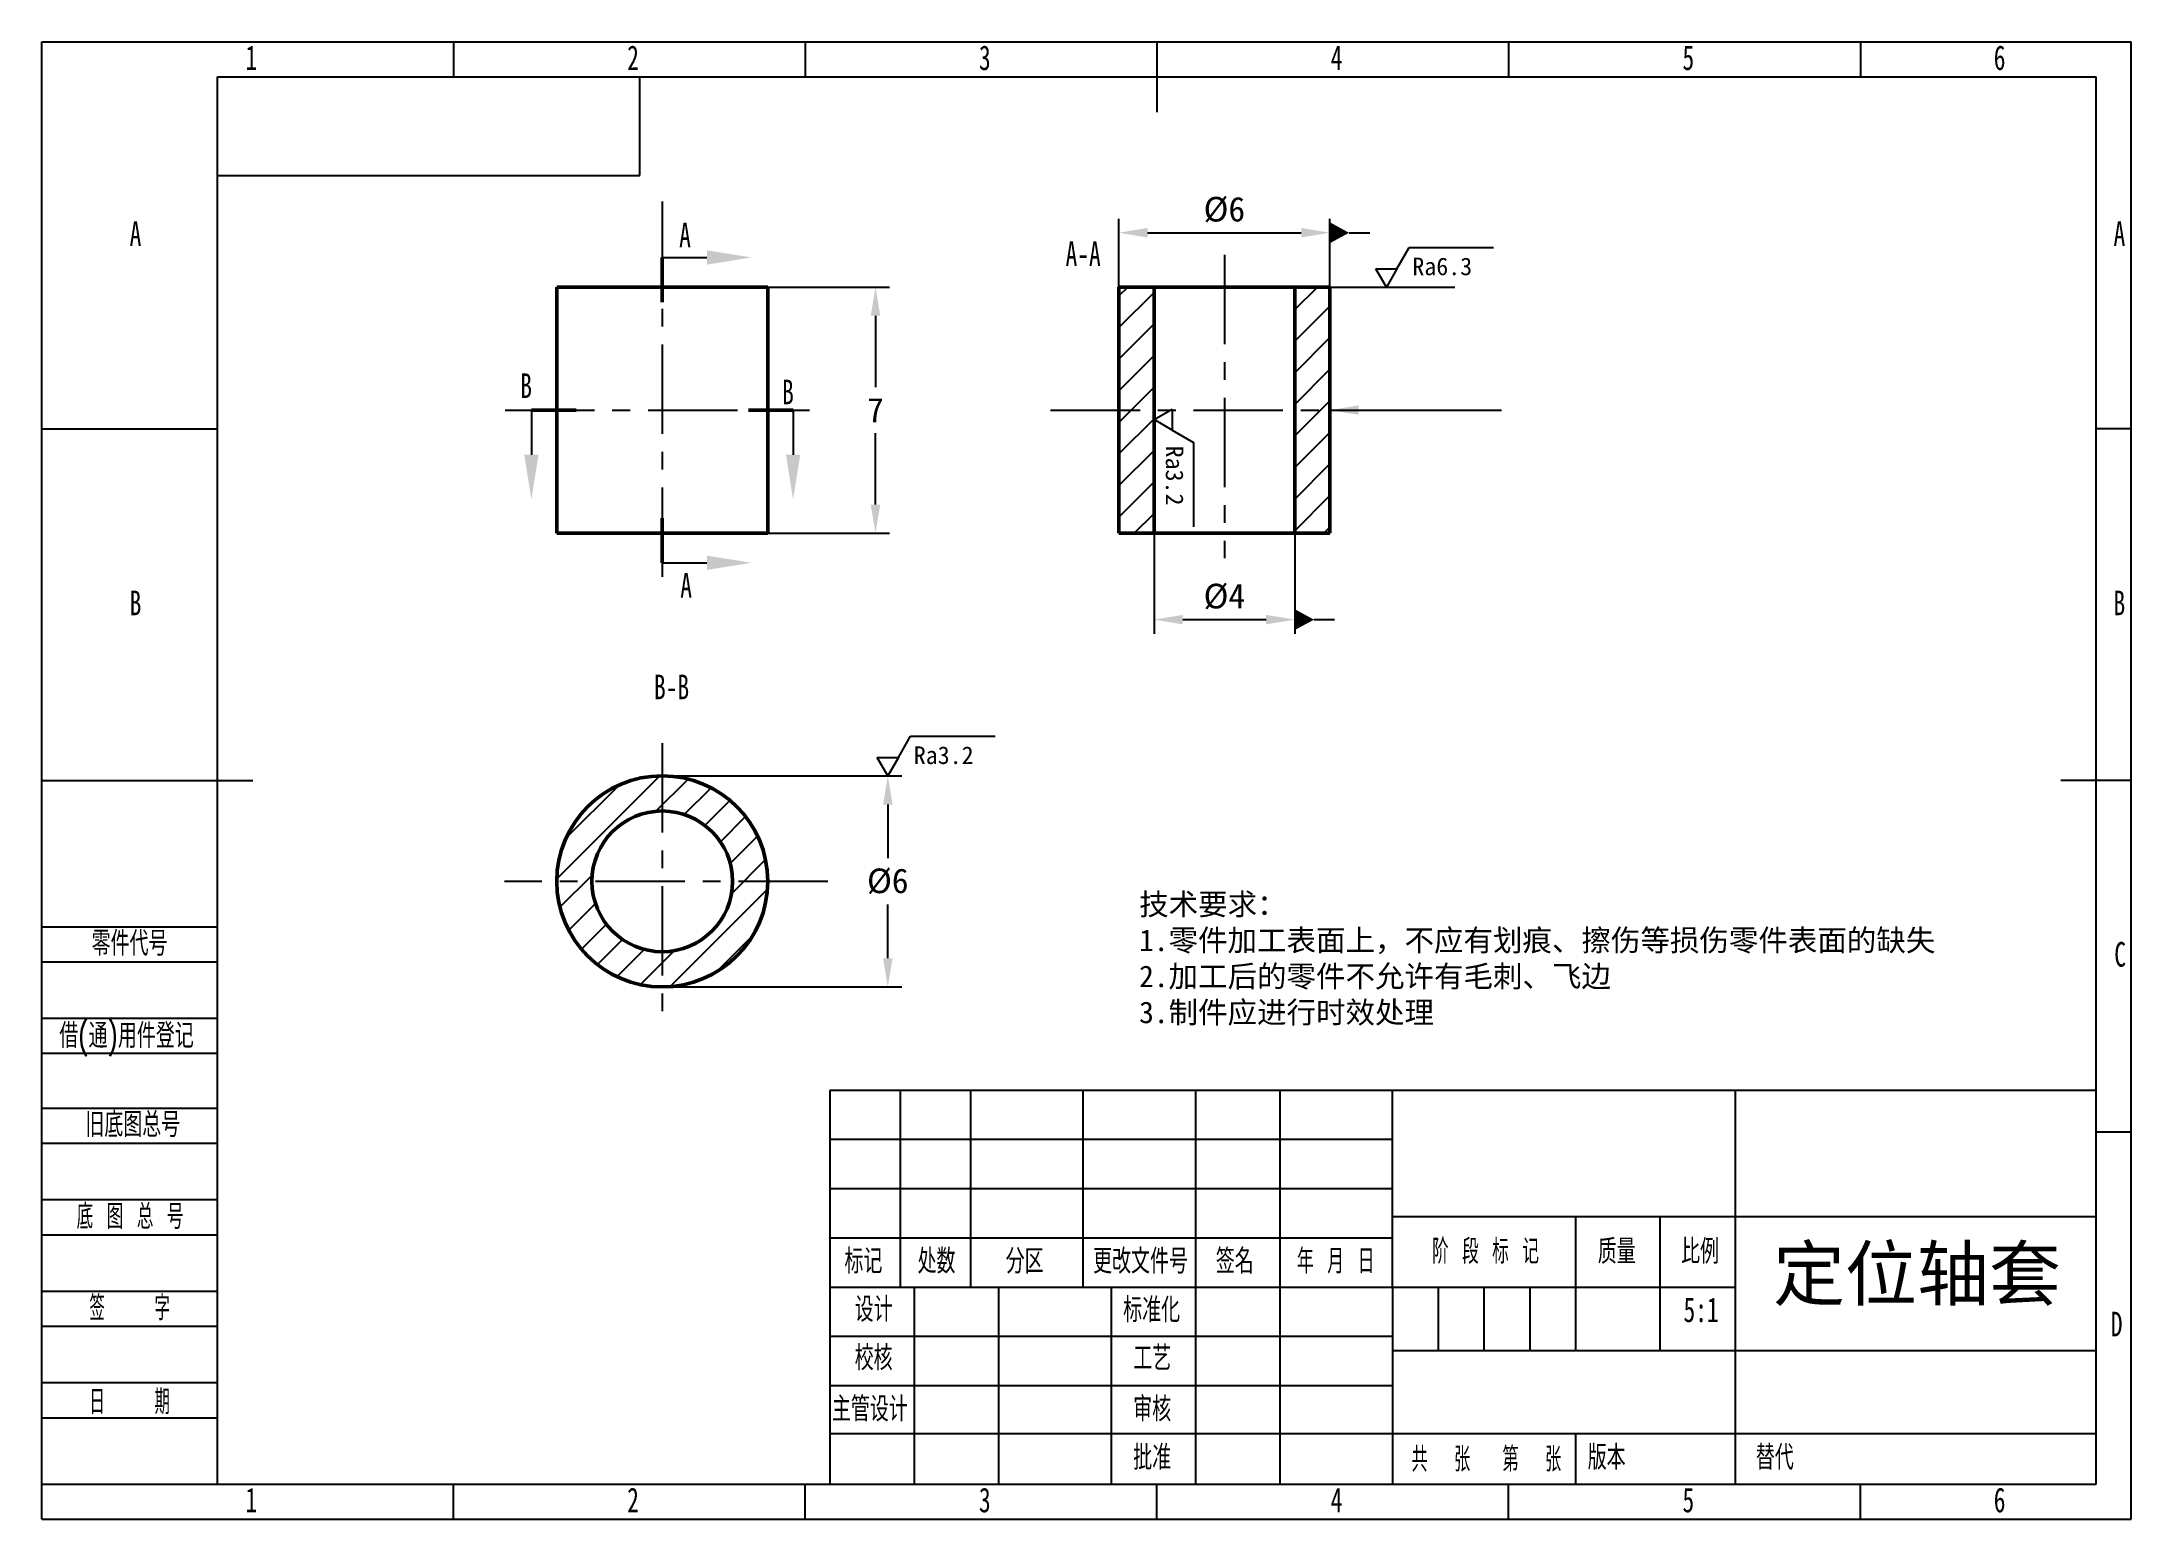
# Model space of a CAD drawing. Header units: millimetres. Extents: x 0 to 59.4, y 0 to 42.
import ezdxf

# ---------------------------------------------------------------- set-up
doc = ezdxf.new("R2010")
doc.units = ezdxf.units.MM
doc.header["$LTSCALE"] = 0.2
doc.header["$PDSIZE"] = -1
doc.linetypes.add('CENTERX2', pattern=[20.32, 12.7, -2.54, 2.54, -2.54])
for name, color, linetype in [('中心线层', 7, 'CENTERX2'), ('图框', 7, 'Continuous'), ('细实线层', 7, 'Continuous')]:
    doc.layers.add(name, color=color, linetype=linetype)
for name, color, linetype, lineweight in [('文字层', 3, 'Continuous', 25), ('标注层', 4, 'Continuous', 25), ('粗实线层', 7, 'Continuous', 25), ('轮廓实线层', 7, 'Continuous', 50)]:
    doc.layers.add(name, color=color, linetype=linetype, lineweight=lineweight)
doc.styles.add('SLDTEXTSTYLE0', font='TXT', dxfattribs={"width": 0.7, "bigfont": 'bigfont'})
doc.styles.add('SLDTEXTSTYLE1', font='TXT', dxfattribs={"width": 0.6, "bigfont": 'bigfont'})
doc.styles.add('SLDTEXTSTYLE2', font='TXT', dxfattribs={"width": 0.614286, "bigfont": 'bigfont'})
doc.styles.add('SLDTEXTSTYLE3', font='TXT', dxfattribs={"width": 0.62, "bigfont": 'bigfont'})
doc.styles.add('SLDTEXTSTYLE4', font='TXT', dxfattribs={"width": 0.566667, "bigfont": 'bigfont'})
doc.styles.add('SLDTEXTSTYLE5', font='TXT', dxfattribs={"width": 0.7})
doc.dimstyles.new('ISO-25', dxfattribs={"dimtxt": 2.5, "dimasz": 2.5, "dimexe": 1.25, "dimexo": 0.625, "dimtad": 1, "dimtxsty": 'Standard', "dimcen": 2.5, "dimadec": 0, "dimazin": 0, "dimtfac": 1, "dimtmove": 0, "dimatfit": 3, "dimfxl": 1, "dimarcsym": 0})
pattern_1 = [(45, (-10.4401, 0), (-0.449013, 0.449013), [])]

# ---------------------------------------------------------------- blocks, each defined once
blk = doc.blocks.new('*D1')
at = {"layer": 'Defpoints', "color": 0, "transparency": 16777216}
for p in [(31.62, 28.029), (35.62, 28.029), (35.62, 25.573)]:
    blk.add_point(p, dxfattribs=at)
at = {"layer": '标注层', "color": 0, "lineweight": -2, "transparency": 16777216}
for p, q in [((31.62, 28.029), (31.62, 25.173)), ((35.62, 28.029), (35.62, 25.173)), ((32.436, 25.573), (34.804, 25.573))]:
    blk.add_line(p, q, dxfattribs=at)
at = {"layer": '标注层', "color": 0, "transparency": 16777216}
for points in [[(32.436, 25.709), (32.436, 25.437), (31.62, 25.573)], [(34.804, 25.709), (34.804, 25.437), (35.62, 25.573)]]:
    blk.add_solid(points, dxfattribs=at)
at = {"layer": '标注层', "color": 0, "transparency": 16777216, "insert": (33.62, 26.228), "char_height": 0.7, "attachment_point": 5}
blk.add_mtext('%%C4', dxfattribs=at)
blk = doc.blocks.new('*D2')
at = {"layer": 'Defpoints', "color": 0, "transparency": 16777216}
for p in [(17.639, 21.133), (17.639, 15.133), (24.051, 15.133)]:
    blk.add_point(p, dxfattribs=at)
at = {"layer": '标注层', "color": 0, "lineweight": -2, "transparency": 16777216}
for p, q in [((17.639, 21.133), (24.451, 21.133)), ((24.051, 20.317), (24.051, 18.788)), ((24.051, 15.949), (24.051, 17.478)), ((17.639, 15.133), (24.451, 15.133))]:
    blk.add_line(p, q, dxfattribs=at)
at = {"layer": '标注层', "color": 0, "transparency": 16777216}
for points in [[(23.915, 20.317), (24.187, 20.317), (24.051, 21.133)], [(23.915, 15.949), (24.187, 15.949), (24.051, 15.133)]]:
    blk.add_solid(points, dxfattribs=at)
at = {"layer": '标注层', "color": 0, "transparency": 16777216, "insert": (24.051, 18.133), "char_height": 0.7, "attachment_point": 5}
blk.add_mtext('%%C6', dxfattribs=at)
blk = doc.blocks.new('*D3')
at = {"layer": 'Defpoints', "color": 0, "transparency": 16777216}
for p in [(20.639, 35.029), (20.639, 28.029), (23.701, 28.029)]:
    blk.add_point(p, dxfattribs=at)
at = {"layer": '标注层', "color": 0, "lineweight": -2, "transparency": 16777216}
for p, q in [((20.639, 35.029), (24.101, 35.029)), ((23.701, 34.213), (23.701, 32.184)), ((23.701, 28.845), (23.701, 30.874)), ((20.639, 28.029), (24.101, 28.029))]:
    blk.add_line(p, q, dxfattribs=at)
at = {"layer": '标注层', "color": 0, "transparency": 16777216}
for points in [[(23.565, 34.213), (23.837, 34.213), (23.701, 35.029)], [(23.565, 28.845), (23.837, 28.845), (23.701, 28.029)]]:
    blk.add_solid(points, dxfattribs=at)
at = {"layer": '标注层', "color": 0, "transparency": 16777216, "insert": (23.701, 31.529), "char_height": 0.7, "attachment_point": 5}
blk.add_mtext('7', dxfattribs=at)
blk = doc.blocks.new('ccd')
for p, q in [((3, 5.2), (6.5, 11.26)), ((6.5, 11.26), (30.5, 11.26)), ((0, 0), (-3, 5.2)), ((-3, 5.2), (3, 5.2)), ((3, 5.2), (0, 0))]:
    blk.add_line(p, q)
blk.add_attdef('RA6.3', (7.39, 3.36), '', height=5)
blk = doc.blocks.new('*D5')
at = {"layer": 'Defpoints', "color": 0, "transparency": 16777216}
for p in [(36.62, 36.571), (30.62, 35.029), (36.62, 35.029)]:
    blk.add_point(p, dxfattribs=at)
at = {"layer": '标注层', "color": 0, "lineweight": -2, "transparency": 16777216}
for p, q in [((30.62, 35.029), (30.62, 36.971)), ((36.62, 35.029), (36.62, 36.971)), ((31.436, 36.571), (35.804, 36.571))]:
    blk.add_line(p, q, dxfattribs=at)
at = {"layer": '标注层', "color": 0, "transparency": 16777216}
for points in [[(31.436, 36.707), (31.436, 36.435), (30.62, 36.571)], [(35.804, 36.707), (35.804, 36.435), (36.62, 36.571)]]:
    blk.add_solid(points, dxfattribs=at)
at = {"layer": '标注层', "color": 0, "transparency": 16777216, "insert": (33.62, 37.226), "char_height": 0.7, "attachment_point": 5}
blk.add_mtext('%%C6', dxfattribs=at)

msp = doc.modelspace()

# ---------------------------------------------------------------- hatches: boundary and pattern name
h = msp.add_hatch()
h.set_pattern_fill('ANSI31', color=256, scale=0.2, style=0)
h.set_pattern_definition(pattern_1)
h.paths.add_polyline_path([(31.62, 35.029), (30.62, 35.029), (30.62, 28.029), (31.62, 28.029)], flags=0)
h = msp.add_hatch()
h.set_pattern_fill('ANSI31', color=256, scale=0.2, style=0)
h.set_pattern_definition(pattern_1)
h.paths.add_polyline_path([(35.62, 28.029), (36.62, 28.029), (36.62, 35.029), (35.62, 35.029)], flags=0)
h = msp.add_hatch()
h.set_pattern_fill('ANSI31', color=256, scale=0.2, style=0)
h.set_pattern_definition([(45, (-2.6644, 0), (-0.449013, 0.449013), [])])
edge = h.paths.add_edge_path(flags=0)
edge.add_arc((17.639, 18.133), 3, 0, 360)
edge = h.paths.add_edge_path(flags=0)
edge.add_arc((17.639, 18.133), 2, 0, 360)

# ---------------------------------------------------------------- linework, layer by layer
for p, q in [((17.639, 35.869), (18.909, 35.869)), ((17.639, 27.189), (18.909, 27.189))]:
    msp.add_line(p, q)
at = {"layer": '中心线层'}
for p, q in [((17.639, 37.458), (17.639, 26.431)), ((33.62, 35.942), (33.62, 27.319)), ((13.17, 31.529), (21.829, 31.529)), ((28.681, 31.529), (38.588, 31.529)), ((17.639, 22.061), (17.639, 14.27)), ((22.345, 18.133), (13.152, 18.133))]:
    msp.add_line(p, q, dxfattribs=at)
at = {"layer": '图框'}
for p, q in [((0, 0), (0, 42)), ((0, 42), (59.4, 42)), ((11.7, 42), (11.7, 41)), ((21.7, 42), (21.7, 41)), ((31.7, 42), (31.7, 40)), ((41.7, 42), (41.7, 41)), ((51.7, 42), (51.7, 41)), ((59.4, 0), (59.4, 42)), ((5, 1), (5, 41)), ((5, 41), (58.4, 41)), ((58.4, 1), (58.4, 41)), ((0, 31), (5, 31)), ((59.4, 31), (58.4, 31)), ((0, 21), (6, 21)), ((59.4, 21), (57.4, 21)), ((0, 16.844), (5, 16.844)), ((0, 15.844), (5, 15.844)), ((0, 14.244), (5, 14.244)), ((0, 13.244), (5, 13.244)), ((22.4, 12.2), (22.4, 1)), ((22.4, 12.2), (58.4, 12.2)), ((24.4, 12.2), (24.4, 6.6)), ((26.4, 12.2), (26.4, 6.6)), ((29.6, 12.2), (29.6, 6.6)), ((32.8, 12.2), (32.8, 1)), ((35.2, 12.2), (35.2, 1)), ((38.394, 12.21), (38.401, 1)), ((48.138, 12.2), (48.138, 1)), ((0, 11.686), (5, 11.686)), ((22.4, 10.8), (38.4, 10.8)), ((59.4, 11), (58.4, 11)), ((0, 10.686), (5, 10.686)), ((0, 9.086), (5, 9.086)), ((22.4, 9.4), (38.4, 9.4)), ((38.396, 8.61), (58.396, 8.61)), ((43.6, 8.614), (43.6, 4.814)), ((46, 8.6), (46, 4.8)), ((0, 8.086), (5, 8.086)), ((22.4, 8), (38.4, 8)), ((22.4, 6.6), (38.4, 6.6)), ((24.8, 6.6), (24.8, 1)), ((27.2, 6.6), (27.2, 1)), ((30.4, 6.6), (30.4, 1)), ((38.403, 6.6), (48.138, 6.6)), ((39.7, 6.6), (39.7, 4.8)), ((41, 6.6), (41, 4.8)), ((42.3, 6.6), (42.3, 4.8)), ((0, 6.486), (5, 6.486)), ((0, 5.486), (5, 5.486)), ((22.4, 5.2), (38.4, 5.2)), ((38.4, 4.8), (58.4, 4.8)), ((0, 3.886), (5, 3.886)), ((22.4, 3.8), (38.4, 3.8)), ((0, 2.886), (5, 2.886)), ((22.4, 2.433), (38.4, 2.433)), ((38.4, 2.433), (58.4, 2.433)), ((43.6, 2.433), (43.6, 1)), ((0, 1), (5, 1)), ((5, 1), (58.4, 1)), ((11.7, 0), (11.7, 1)), ((21.7, 0), (21.7, 1)), ((31.7, 0), (31.7, 1)), ((41.7, 0), (41.7, 1)), ((51.7, 0), (51.7, 1)), ((0, 0), (59.4, 0))]:
    msp.add_line(p, q, dxfattribs=at)
at = {"layer": '标注层'}
for p, q in [((37.165, 36.571), (37.751, 36.571)), ((36.62, 35.029), (40.171, 35.029)), ((38.588, 31.529), (41.497, 31.529)), ((36.165, 25.573), (36.751, 25.573))]:
    msp.add_line(p, q, dxfattribs=at)
for points in [[(36.62, 36.571, 0.596, 0, 0), (37.165, 36.571, 0, 0, 0)], [(35.62, 25.573, 0.596, 0, 0), (36.165, 25.573, 0, 0, 0)]]:
    msp.add_lwpolyline(points, format="xyseb", dxfattribs=at)
at = {"layer": '粗实线层'}
for p, q in [((17, 38.2), (17, 41)), ((5, 38.2), (17, 38.2))]:
    msp.add_line(p, q, dxfattribs=at)
at = {"layer": '细实线层'}
for p, q in [((13.919, 31.529), (13.919, 30.259)), ((21.359, 31.529), (21.359, 30.259))]:
    msp.add_line(p, q, dxfattribs=at)
at = {"layer": '轮廓实线层'}
for p, q in [((17.639, 35.869), (17.639, 34.599)), ((14.639, 35.029), (14.639, 28.029)), ((20.639, 35.029), (14.639, 35.029)), ((20.639, 28.029), (20.639, 35.029)), ((30.62, 35.029), (30.62, 28.029)), ((31.62, 35.029), (30.62, 35.029)), ((31.62, 35.029), (31.62, 28.029)), ((31.62, 35.029), (35.62, 35.029)), ((35.62, 28.029), (35.62, 35.029)), ((36.62, 35.029), (35.62, 35.029)), ((36.62, 28.029), (36.62, 35.029)), ((13.919, 31.529), (15.189, 31.529)), ((21.359, 31.529), (20.089, 31.529)), ((20.639, 28.029), (14.639, 28.029)), ((17.639, 27.189), (17.639, 28.459)), ((31.62, 28.029), (30.62, 28.029)), ((31.62, 28.029), (35.62, 28.029)), ((36.62, 28.029), (35.62, 28.029))]:
    msp.add_line(p, q, dxfattribs=at)
for radius in [3, 2]:
    msp.add_circle((17.639, 18.133), radius, dxfattribs=at)
for points in [[(20.179, 35.869), (18.909, 35.666), (18.909, 36.072)], [(13.919, 28.989), (13.716, 30.259), (14.122, 30.259)], [(21.359, 28.989), (21.156, 30.259), (21.562, 30.259)], [(20.179, 27.189), (18.909, 26.986), (18.909, 27.392)]]:
    msp.add_solid(points, dxfattribs=at)

# ---------------------------------------------------------------- block references
at = {"layer": '标注层', "xscale": 0.1, "yscale": 0.1, "zscale": 0.1}
for p, values in [((38.225, 35.029), {'RA6.3': 'Ra6.3'}), ((24.051, 21.133), {'RA6.3': 'Ra3.2'})]:
    msp.add_blockref('ccd', p, dxfattribs=at).add_auto_attribs(values)
at = {"layer": '标注层', "xscale": 0.1, "yscale": 0.1, "zscale": 0.1, "rotation": 270}
msp.add_blockref('ccd', (31.62, 31.258), dxfattribs=at).add_auto_attribs({'RA6.3': 'Ra3.2'})

# ---------------------------------------------------------------- texts
at = {"insert": (49.219, 7.732), "char_height": 1.5, "attachment_point": 1}
msp.add_mtext_dynamic_manual_height_columns('{\\fSimSun|b0|i0|c134|p2;定位轴套}', width=10.18079, gutter_width=3.5, heights=[0], dxfattribs=at)
at = {"layer": '图框', "char_height": 0.7}
for s, insert, attachment_point, style in [('1', (5.959, 41.897), 2, 'SLDTEXTSTYLE5'), ('2', (16.809, 41.897), 2, 'SLDTEXTSTYLE5'), ('3', (26.809, 41.897), 2, 'SLDTEXTSTYLE5'), ('4', (36.809, 41.897), 2, 'SLDTEXTSTYLE5'), ('5', (46.809, 41.897), 2, 'SLDTEXTSTYLE5'), ('6', (55.659, 41.897), 2, 'SLDTEXTSTYLE5'), ('A', (2.664, 36.897), 2, 'SLDTEXTSTYLE5'), ('A', (59.064, 36.897), 2, 'SLDTEXTSTYLE5'), ('B', (2.664, 26.397), 2, 'SLDTEXTSTYLE5'), ('B', (59.064, 26.397), 2, 'SLDTEXTSTYLE5'), ('零件代号', (1.417, 16.716), 1, 'SLDTEXTSTYLE0'), ('C', (59.085, 16.409), 2, 'SLDTEXTSTYLE5'), ('借(通)用件登记', (0.499, 14.095), 1, 'SLDTEXTSTYLE0'), ('旧底图总号', (1.239, 11.565), 1, 'SLDTEXTSTYLE0'), ('底 图 总 号', (0.989, 8.953), 1, 'SLDTEXTSTYLE2'), ('标记', (23.359, 7.683), 2, 'SLDTEXTSTYLE0'), ('处数', (25.437, 7.683), 2, 'SLDTEXTSTYLE0'), ('分区', (27.942, 7.683), 2, 'SLDTEXTSTYLE0'), ('更改文件号', (31.236, 7.683), 2, 'SLDTEXTSTYLE0'), ('签名', (33.915, 7.683), 2, 'SLDTEXTSTYLE0'), ('年 月 日', (36.786, 7.683), 2, 'SLDTEXTSTYLE3'), ('阶 段 标 记', (41.042, 7.961), 2, 'SLDTEXTSTYLE2'), ('质量', (44.774, 7.961), 2, 'SLDTEXTSTYLE0'), ('比例', (47.144, 7.961), 2, 'SLDTEXTSTYLE0'), ('签    字', (2.498, 6.353), 2, 'SLDTEXTSTYLE4'), ('设计', (23.649, 6.312), 2, 'SLDTEXTSTYLE0'), ('标准化', (31.552, 6.298), 2, 'SLDTEXTSTYLE0'), ('5:1', (47.172, 6.304), 2, 'SLDTEXTSTYLE5'), ('D', (58.986, 5.897), 2, 'SLDTEXTSTYLE5'), ('校核', (23.649, 4.936), 2, 'SLDTEXTSTYLE0'), ('工艺', (31.567, 4.929), 2, 'SLDTEXTSTYLE0'), ('日    期', (2.498, 3.683), 2, 'SLDTEXTSTYLE4'), ('主管设计', (23.541, 3.48), 2, 'SLDTEXTSTYLE0'), ('审核', (31.567, 3.48), 2, 'SLDTEXTSTYLE0'), ('批准', (31.567, 2.105), 2, 'SLDTEXTSTYLE0'), ('共  张', (39.774, 2.052), 2, 'SLDTEXTSTYLE1'), ('第  张', (42.361, 2.052), 2, 'SLDTEXTSTYLE1'), ('版本', (44.488, 2.106), 2, 'SLDTEXTSTYLE0'), ('替代', (48.728, 2.106), 1, 'SLDTEXTSTYLE0'), ('1', (5.959, 0.897), 2, 'SLDTEXTSTYLE5'), ('2', (16.809, 0.897), 2, 'SLDTEXTSTYLE5'), ('3', (26.809, 0.897), 2, 'SLDTEXTSTYLE5'), ('4', (36.809, 0.897), 2, 'SLDTEXTSTYLE5'), ('5', (46.809, 0.897), 2, 'SLDTEXTSTYLE5'), ('6', (55.659, 0.897), 2, 'SLDTEXTSTYLE5')]:
    msp.add_mtext(s, dxfattribs=dict(at, insert=insert, attachment_point=attachment_point, style=style))
at = {"layer": '文字层', "char_height": 0.7, "style": 'SLDTEXTSTYLE5'}
for s, insert, attachment_point in [('A', (18.119, 36.855), 1), ('A-A', (29.605, 36.323), 2), ('B', (13.603, 32.574), 1), ('B', (21.046, 32.395), 1), ('A', (18.151, 26.897), 1), ('B-B', (17.904, 24.01), 2)]:
    msp.add_mtext(s, dxfattribs=dict(at, insert=insert, attachment_point=attachment_point))
at = {"layer": '标注层', "insert": (31.197, 17.79), "char_height": 0.61465, "attachment_point": 1}
msp.add_mtext_dynamic_manual_height_columns('{\\fSimSun|b0|i0|c134|p2;技术要求：}\\P{\\fSimSun|b0|i0|c134|p2;1.零件加工表面上，不应有划痕、擦伤等损伤零件表面的缺失\\P2.加工后的零件不允许有毛刺、飞边\\P3.制件应进行时效处理}', width=26.9146, gutter_width=3.073, heights=[0], dxfattribs=at)

# ---------------------------------------------------------------- dimensions: what is measured, and where the dimension line sits
at = {"layer": '标注层'}
for base, p1, p2, text, picture, middle in [((36.62, 36.571), (30.62, 35.029), (36.62, 35.029), '%%C6', '*D5', (33.62, 37.226)), ((35.62, 25.573), (31.62, 28.029), (35.62, 28.029), '%%C4', '*D1', (33.62, 26.228))]:
    dim = msp.add_linear_dim(base=base, p1=p1, p2=p2, text=text, dimstyle='ISO-25', override={"dimtxt": 0.7, "dimasz": 0.816, "dimexe": 0.4, "dimexo": 0, "dimgap": 0.3048, "dimtih": 1, "dimtoh": 1, "dimzin": 0, "dimadec": 2, "dimtzin": 0}, dxfattribs=at)
    dim.commit()
    dim.dimension.update_dxf_attribs({"geometry": picture, "text_midpoint": middle})
for base, p1, p2, text, picture, middle in [((23.701, 28.029), (20.639, 35.029), (20.639, 28.029), '7', '*D3', (23.701, 31.529)), ((24.051, 15.133), (17.639, 21.133), (17.639, 15.133), '%%C6', '*D2', (24.051, 18.133))]:
    dim = msp.add_linear_dim(base=base, p1=p1, p2=p2, angle=90, text=text, dimstyle='ISO-25', override={"dimtxt": 0.7, "dimasz": 0.816, "dimexe": 0.4, "dimexo": 0, "dimgap": 0.3048, "dimtih": 1, "dimtoh": 1, "dimzin": 0, "dimadec": 2, "dimtzin": 0}, dxfattribs=at)
    dim.commit()
    dim.dimension.update_dxf_attribs({"geometry": picture, "text_midpoint": middle})

# ---------------------------------------------------------------- leaders
msp.add_leader([(36.62, 31.529), (39.74, 31.529)], dimstyle='ISO-25', override={"dimtxt": 0.7, "dimasz": 0.816, "dimexe": 0.4, "dimexo": 0, "dimgap": 0.3048, "dimtad": 0, "dimtih": 1, "dimtoh": 1, "dimzin": 0, "dimadec": 2, "dimtzin": 0}, dxfattribs=at)

doc.saveas('drawing.dxf')
